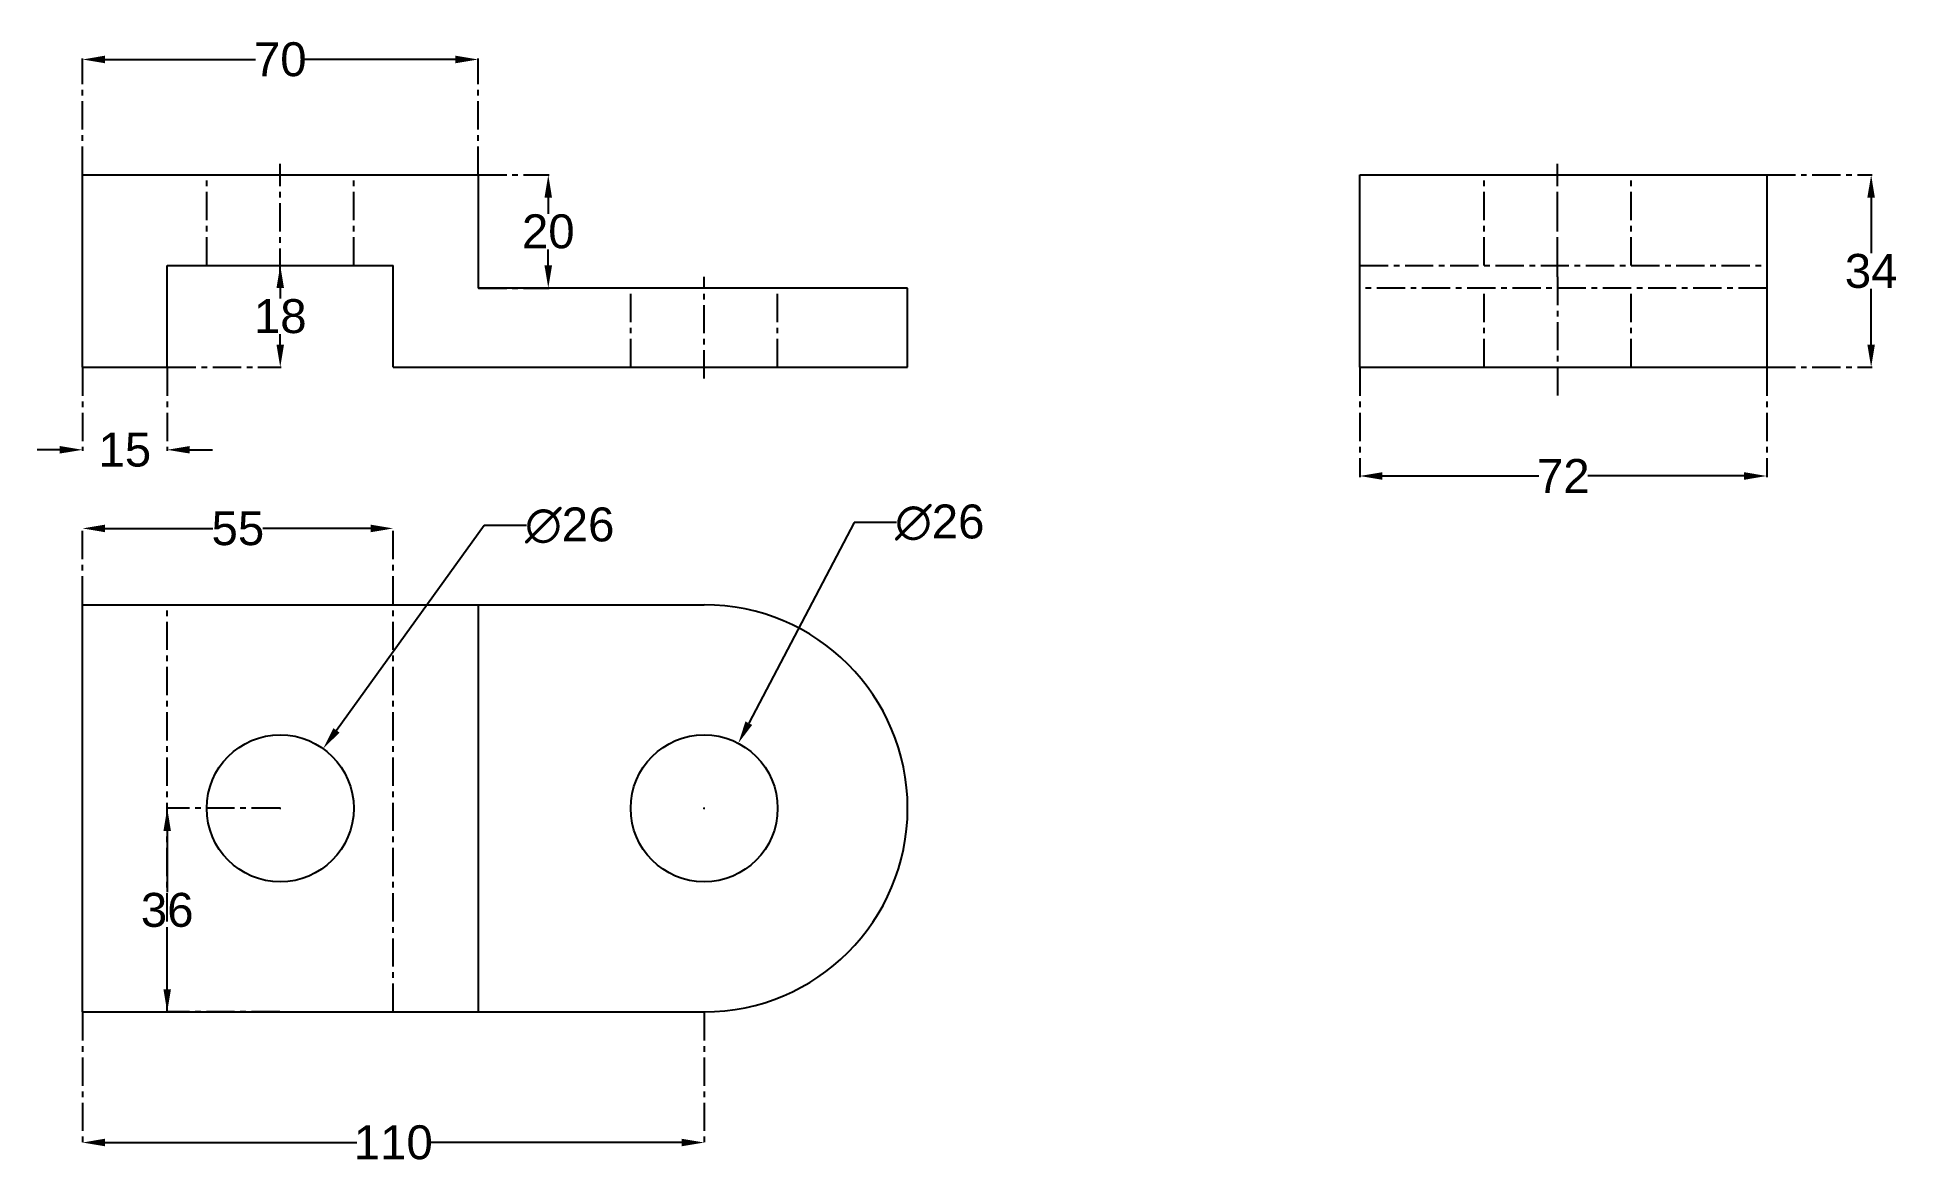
# Model space of a CAD drawing. Header units: inches. Extents: x 47 to 376, y 40 to 240.
import ezdxf

# ---------------------------------------------------------------- set-up
doc = ezdxf.new("R2010")
doc.units = ezdxf.units.IN
doc.header["$LTSCALE"] = 4
doc.header["$MEASUREMENT"] = 0
doc.linetypes.add('CENTER', pattern=[2, 1.25, -0.25, 0.25, -0.25])
doc.layers.add('Centreline', color=10, linetype='CENTER')
doc.layers.add('Hidden Line', color=130, linetype='CENTER')
doc.styles.get("Standard").update_dxf_attribs({"font": 'arial.ttf'})
doc.dimstyles.get("Standard").update_dxf_attribs({"dimtxt": 6, "dimasz": 4, "dimexe": 0.18, "dimexo": 0.0625, "dimgap": 0.09, "dimtad": 0, "dimtih": 1, "dimtoh": 1, "dimdec": 0, "dimzin": 0, "dimdsep": 46, "dimtxsty": 'Standard', "dimcen": 0.09, "dimclrd": 3, "dimclrt": 2, "dimadec": 0, "dimazin": 0, "dimtfac": 1, "dimtdec": 0, "dimtofl": 0, "dimtmove": 0, "dimatfit": 3, "dimfxl": 1, "dimtolj": 1, "dimtzin": 0, "dimarcsym": 0})

# ---------------------------------------------------------------- blocks, each defined once
blk = doc.blocks.new('*D1')
at = {"layer": 'Defpoints', "color": 0, "transparency": 16777216}
for p in [(55.04, 67.46), (165.04, 67.46), (165.04, 44.36)]:
    blk.add_point(p, dxfattribs=at)
at = {"layer": 'Hidden Line', "color": 0, "lineweight": -2, "transparency": 16777216}
for p, q in [((55.04, 67.4), (55.04, 44.18)), ((165.04, 67.4), (165.04, 44.18))]:
    blk.add_line(p, q, dxfattribs=at)
at = {"layer": 'Hidden Line', "color": 3, "linetype": 'Continuous', "lineweight": -2, "transparency": 16777216}
for p, q in [((59.04, 44.36), (103.61, 44.36)), ((161.04, 44.36), (116.46, 44.36))]:
    blk.add_line(p, q, dxfattribs=at)
at = {"layer": 'Hidden Line', "color": 3, "transparency": 16777216}
for points in [[(59.04, 45.03), (59.04, 43.69), (55.04, 44.36)], [(161.04, 45.03), (161.04, 43.69), (165.04, 44.36)]]:
    blk.add_solid(points, dxfattribs=at)
at = {"layer": 'Hidden Line', "color": 2, "transparency": 16777216, "insert": (110.04, 44.36), "char_height": 6, "attachment_point": 5}
blk.add_mtext('\\A1;110', dxfattribs=at)
blk = doc.blocks.new('*D2')
at = {"layer": 'Defpoints', "color": 0, "transparency": 16777216}
for p in [(281.04, 181.46), (353.04, 181.46), (353.04, 162.23)]:
    blk.add_point(p, dxfattribs=at)
at = {"layer": 'Hidden Line', "color": 0, "lineweight": -2, "transparency": 16777216}
for p, q in [((281.04, 181.4), (281.04, 162.05)), ((353.04, 181.4), (353.04, 162.05))]:
    blk.add_line(p, q, dxfattribs=at)
at = {"layer": 'Hidden Line', "color": 3, "linetype": 'Continuous', "lineweight": -2, "transparency": 16777216}
for p, q in [((285.04, 162.23), (312.7, 162.23)), ((349.04, 162.23), (321.37, 162.23))]:
    blk.add_line(p, q, dxfattribs=at)
at = {"layer": 'Hidden Line', "color": 3, "transparency": 16777216}
for points in [[(285.04, 162.9), (285.04, 161.56), (281.04, 162.23)], [(349.04, 162.9), (349.04, 161.56), (353.04, 162.23)]]:
    blk.add_solid(points, dxfattribs=at)
at = {"layer": 'Hidden Line', "color": 2, "transparency": 16777216, "insert": (317.04, 162.23), "char_height": 6, "attachment_point": 5}
blk.add_mtext('\\A1;72', dxfattribs=at)
blk = doc.blocks.new('*D3')
at = {"layer": 'Defpoints', "color": 0, "transparency": 16777216}
for p in [(125.04, 235.89), (55.04, 215.46), (125.04, 215.46)]:
    blk.add_point(p, dxfattribs=at)
at = {"layer": 'Hidden Line', "color": 0, "lineweight": -2, "transparency": 16777216}
for p, q in [((55.04, 215.52), (55.04, 236.07)), ((125.04, 215.52), (125.04, 236.07))]:
    blk.add_line(p, q, dxfattribs=at)
at = {"layer": 'Hidden Line', "color": 3, "linetype": 'Continuous', "lineweight": -2, "transparency": 16777216}
for p, q in [((59.04, 235.89), (85.68, 235.89)), ((121.04, 235.89), (94.39, 235.89))]:
    blk.add_line(p, q, dxfattribs=at)
at = {"layer": 'Hidden Line', "color": 3, "transparency": 16777216}
for points in [[(59.04, 236.56), (59.04, 235.22), (55.04, 235.89)], [(121.04, 236.56), (121.04, 235.22), (125.04, 235.89)]]:
    blk.add_solid(points, dxfattribs=at)
at = {"layer": 'Hidden Line', "color": 2, "transparency": 16777216, "insert": (90.04, 235.89), "char_height": 6, "attachment_point": 5}
blk.add_mtext('\\A1;70', dxfattribs=at)
blk = doc.blocks.new('*D4')
at = {"layer": 'Defpoints', "color": 0, "transparency": 16777216}
for p in [(55.04, 152.96), (55.04, 139.46), (110.04, 139.46)]:
    blk.add_point(p, dxfattribs=at)
at = {"layer": 'Hidden Line', "color": 0, "lineweight": -2, "transparency": 16777216}
for p, q in [((55.04, 139.52), (55.04, 153.14)), ((110.04, 139.52), (110.04, 153.14))]:
    blk.add_line(p, q, dxfattribs=at)
at = {"layer": 'Hidden Line', "color": 3, "linetype": 'Continuous', "lineweight": -2, "transparency": 16777216}
for p, q in [((59.04, 152.96), (78.13, 152.96)), ((106.04, 152.96), (86.95, 152.96))]:
    blk.add_line(p, q, dxfattribs=at)
at = {"layer": 'Hidden Line', "color": 3, "transparency": 16777216}
for points in [[(59.04, 153.62), (59.04, 152.29), (55.04, 152.96)], [(106.04, 153.62), (106.04, 152.29), (110.04, 152.96)]]:
    blk.add_solid(points, dxfattribs=at)
at = {"layer": 'Hidden Line', "color": 2, "transparency": 16777216, "insert": (82.54, 152.96), "char_height": 6, "attachment_point": 5}
blk.add_mtext('\\A1;55', dxfattribs=at)
blk = doc.blocks.new('*D5')
at = {"layer": 'Defpoints', "color": 0, "transparency": 16777216}
for p in [(55.04, 181.46), (70.04, 181.46), (70.04, 166.86)]:
    blk.add_point(p, dxfattribs=at)
at = {"layer": 'Hidden Line', "color": 0, "lineweight": -2, "transparency": 16777216}
for p, q in [((55.04, 181.4), (55.04, 166.68)), ((70.04, 181.4), (70.04, 166.68))]:
    blk.add_line(p, q, dxfattribs=at)
at = {"layer": 'Hidden Line', "color": 3, "linetype": 'Continuous', "lineweight": -2, "transparency": 16777216}
for p, q in [((51.04, 166.86), (47.04, 166.86)), ((74.04, 166.86), (78.04, 166.86))]:
    blk.add_line(p, q, dxfattribs=at)
at = {"layer": 'Hidden Line', "color": 3, "transparency": 16777216}
for points in [[(51.04, 167.53), (51.04, 166.2), (55.04, 166.86)], [(74.04, 167.53), (74.04, 166.2), (70.04, 166.86)]]:
    blk.add_solid(points, dxfattribs=at)
at = {"layer": 'Hidden Line', "color": 2, "transparency": 16777216, "insert": (62.54, 166.86), "char_height": 6, "attachment_point": 5}
blk.add_mtext('\\A1;15', dxfattribs=at)
blk = doc.blocks.new('*D6')
at = {"layer": 'Defpoints', "color": 0, "transparency": 16777216}
for p in [(353.04, 215.46), (371.51, 215.46), (353.04, 181.46)]:
    blk.add_point(p, dxfattribs=at)
at = {"layer": 'Hidden Line', "color": 0, "lineweight": -2, "transparency": 16777216}
for p, q in [((353.1, 215.46), (371.69, 215.46)), ((353.1, 181.46), (371.69, 181.46))]:
    blk.add_line(p, q, dxfattribs=at)
at = {"layer": 'Hidden Line', "color": 3, "linetype": 'Continuous', "lineweight": -2, "transparency": 16777216}
for p, q in [((371.51, 211.46), (371.51, 201.61)), ((371.51, 185.46), (371.51, 195.3))]:
    blk.add_line(p, q, dxfattribs=at)
at = {"layer": 'Hidden Line', "color": 3, "transparency": 16777216}
for points in [[(370.84, 211.46), (372.17, 211.46), (371.51, 215.46)], [(370.84, 185.46), (372.17, 185.46), (371.51, 181.46)]]:
    blk.add_solid(points, dxfattribs=at)
at = {"layer": 'Hidden Line', "color": 2, "transparency": 16777216, "insert": (371.51, 198.46), "char_height": 6, "attachment_point": 5}
blk.add_mtext('\\A1;34', dxfattribs=at)
blk = doc.blocks.new('*D7')
at = {"layer": 'Defpoints', "color": 0, "transparency": 16777216}
for p in [(125.04, 215.46), (137.46, 215.46), (125.04, 195.46)]:
    blk.add_point(p, dxfattribs=at)
at = {"layer": 'Hidden Line', "color": 0, "lineweight": -2, "transparency": 16777216}
for p, q in [((125.1, 215.46), (137.64, 215.46)), ((125.1, 195.46), (137.64, 195.46))]:
    blk.add_line(p, q, dxfattribs=at)
at = {"layer": 'Hidden Line', "color": 3, "linetype": 'Continuous', "lineweight": -2, "transparency": 16777216}
for p, q in [((137.46, 211.46), (137.46, 208.61)), ((137.46, 199.46), (137.46, 202.31))]:
    blk.add_line(p, q, dxfattribs=at)
at = {"layer": 'Hidden Line', "color": 3, "transparency": 16777216}
for points in [[(136.79, 211.46), (138.12, 211.46), (137.46, 215.46)], [(136.79, 199.46), (138.12, 199.46), (137.46, 195.46)]]:
    blk.add_solid(points, dxfattribs=at)
at = {"layer": 'Hidden Line', "color": 2, "transparency": 16777216, "insert": (137.46, 205.46), "char_height": 6, "attachment_point": 5}
blk.add_mtext('\\A1;20', dxfattribs=at)
blk = doc.blocks.new('*D8')
at = {"layer": 'Defpoints', "color": 0, "transparency": 16777216}
for p in [(70.04, 199.46), (90.04, 199.46), (70.04, 181.46)]:
    blk.add_point(p, dxfattribs=at)
at = {"layer": 'Hidden Line', "color": 0, "lineweight": -2, "transparency": 16777216}
for p, q in [((70.1, 199.46), (90.22, 199.46)), ((70.1, 181.46), (90.22, 181.46))]:
    blk.add_line(p, q, dxfattribs=at)
at = {"layer": 'Hidden Line', "color": 3, "linetype": 'Continuous', "lineweight": -2, "transparency": 16777216}
for p, q in [((90.04, 195.46), (90.04, 193.61)), ((90.04, 185.46), (90.04, 187.31))]:
    blk.add_line(p, q, dxfattribs=at)
at = {"layer": 'Hidden Line', "color": 3, "transparency": 16777216}
for points in [[(89.37, 195.46), (90.7, 195.46), (90.04, 199.46)], [(89.37, 185.46), (90.7, 185.46), (90.04, 181.46)]]:
    blk.add_solid(points, dxfattribs=at)
at = {"layer": 'Hidden Line', "color": 2, "transparency": 16777216, "insert": (90.04, 190.46), "char_height": 6, "attachment_point": 5}
blk.add_mtext('\\A1;18', dxfattribs=at)
blk = doc.blocks.new('*D10')
at = {"layer": 'Defpoints', "color": 0, "transparency": 16777216}
for p in [(90.04, 103.46), (70.04, 67.46), (90.04, 67.46)]:
    blk.add_point(p, dxfattribs=at)
at = {"layer": 'Hidden Line', "color": 0, "lineweight": -2, "transparency": 16777216}
for p, q in [((89.97, 103.46), (69.86, 103.46)), ((89.97, 67.46), (69.86, 67.46))]:
    blk.add_line(p, q, dxfattribs=at)
at = {"layer": 'Hidden Line', "color": 3, "linetype": 'Continuous', "lineweight": -2, "transparency": 16777216}
for p, q in [((70.04, 99.46), (70.04, 88.61)), ((70.04, 71.46), (70.04, 82.3))]:
    blk.add_line(p, q, dxfattribs=at)
at = {"layer": 'Hidden Line', "color": 3, "transparency": 16777216}
for points in [[(69.37, 99.46), (70.7, 99.46), (70.04, 103.46)], [(69.37, 71.46), (70.7, 71.46), (70.04, 67.46)]]:
    blk.add_solid(points, dxfattribs=at)
at = {"layer": 'Hidden Line', "color": 2, "transparency": 16777216, "insert": (70.04, 85.46), "char_height": 6, "attachment_point": 5}
blk.add_mtext('\\A1;36', dxfattribs=at)
blk = doc.blocks.new('*D11')
at = {"layer": 'Defpoints', "color": 0, "transparency": 16777216}
for p in [(97.64, 114), (82.43, 92.92)]:
    blk.add_point(p, dxfattribs=at)
at = {"layer": 'Hidden Line', "color": 3, "linetype": 'Continuous', "lineweight": -2, "transparency": 16777216}
for p, q in [((126.12, 153.47), (99.98, 117.25)), ((133.6, 153.47), (126.12, 153.47))]:
    blk.add_line(p, q, dxfattribs=at)
at = {"layer": 'Hidden Line', "color": 0, "lineweight": -2, "transparency": 16777216}
for p, q in [((89.95, 103.46), (90.13, 103.46)), ((90.04, 103.37), (90.04, 103.55))]:
    blk.add_line(p, q, dxfattribs=at)
at = {"layer": 'Hidden Line', "color": 3, "transparency": 16777216}
blk.add_solid([(99.44, 117.64), (100.52, 116.86), (97.64, 114)], dxfattribs=at)
at = {"layer": 'Hidden Line', "color": 2, "transparency": 16777216, "insert": (141.25, 153.47), "char_height": 6, "attachment_point": 5}
blk.add_mtext('\\A1;∅26', dxfattribs=at)
blk = doc.blocks.new('*D12')
at = {"layer": 'Defpoints', "color": 0, "transparency": 16777216}
for p in [(171.08, 114.97), (158.99, 91.95)]:
    blk.add_point(p, dxfattribs=at)
at = {"layer": 'Hidden Line', "color": 3, "linetype": 'Continuous', "lineweight": -2, "transparency": 16777216}
for p, q in [((191.59, 153.99), (172.94, 118.51)), ((199.08, 153.99), (191.59, 153.99))]:
    blk.add_line(p, q, dxfattribs=at)
at = {"layer": 'Hidden Line', "color": 0, "lineweight": -2, "transparency": 16777216}
for p, q in [((164.95, 103.46), (165.13, 103.46)), ((165.04, 103.37), (165.04, 103.55))]:
    blk.add_line(p, q, dxfattribs=at)
at = {"layer": 'Hidden Line', "color": 3, "transparency": 16777216}
blk.add_solid([(172.35, 118.82), (173.53, 118.2), (171.08, 114.97)], dxfattribs=at)
at = {"layer": 'Hidden Line', "color": 2, "transparency": 16777216, "insert": (206.72, 153.99), "char_height": 6, "attachment_point": 5}
blk.add_mtext('\\A1;∅26', dxfattribs=at)

msp = doc.modelspace()

# ---------------------------------------------------------------- linework, layer by layer
for p, q in [((55.04, 181.46), (55.04, 215.46)), ((55.04, 215.46), (125.04, 215.46)), ((125.04, 215.46), (125.04, 195.46)), ((281.04, 181.46), (281.04, 215.46)), ((281.04, 215.46), (353.04, 215.46)), ((353.04, 215.46), (353.04, 181.46)), ((70.04, 181.46), (70.04, 199.46)), ((70.04, 199.46), (110.04, 199.46)), ((110.04, 181.46), (110.04, 199.46)), ((201.04, 195.46), (125.04, 195.46)), ((201.04, 181.46), (201.04, 195.46)), ((55.04, 181.46), (70.04, 181.46)), ((110.04, 181.46), (201.04, 181.46)), ((281.04, 181.46), (353.04, 181.46)), ((55.04, 67.46), (55.04, 139.46)), ((55.04, 139.46), (125.04, 139.46)), ((125.04, 139.46), (125.04, 67.46)), ((125.04, 139.46), (165.04, 139.46)), ((55.04, 67.46), (165.04, 67.46))]:
    msp.add_line(p, q)
for centre in [(90.04, 103.46), (165.04, 103.46)]:
    msp.add_circle(centre, 13)
msp.add_arc((165.04, 103.46), 36, 270, 90)
at = {"layer": 'Centreline'}
for p, q in [((90.04, 197.46), (90.04, 217.46)), ((316.04, 197.46), (316.04, 217.46)), ((316.04, 199.46), (316.04, 215.46)), ((165.04, 179.46), (165.04, 197.46)), ((316.04, 197.46), (316.04, 175.46))]:
    msp.add_line(p, q, dxfattribs=at)
at = {"layer": 'Hidden Line'}
for p, q in [((77.04, 199.46), (77.04, 215.46)), ((103.04, 199.46), (103.04, 215.46)), ((303.04, 199.46), (303.04, 215.46)), ((329.04, 199.46), (329.04, 215.46)), ((281.04, 199.46), (353.04, 199.46)), ((152.04, 181.46), (152.04, 195.46)), ((178.04, 181.46), (178.04, 195.46)), ((353.04, 195.46), (281.04, 195.46)), ((303.04, 181.46), (303.04, 195.46)), ((329.04, 181.46), (329.04, 195.46)), ((70.04, 67.46), (70.04, 139.46)), ((110.04, 67.46), (110.04, 139.46))]:
    msp.add_line(p, q, dxfattribs=at)

# ---------------------------------------------------------------- dimensions: what is measured, and where the dimension line sits
for p1, p2, distance, picture, middle in [((55.04, 215.46), (125.04, 215.46), 20.43, '*D3', (90.04, 235.89)), ((125.04, 195.46), (125.04, 215.46), -12.42, '*D7', (137.46, 205.46)), ((353.04, 181.46), (353.04, 215.46), -18.47, '*D6', (371.51, 198.46)), ((70.04, 181.46), (70.04, 199.46), -20, '*D8', (90.04, 190.46)), ((55.04, 181.46), (70.04, 181.46), -14.59, '*D5', (62.54, 166.86)), ((281.04, 181.46), (353.04, 181.46), -19.23, '*D2', (317.04, 162.23)), ((110.04, 139.46), (55.04, 139.46), -13.5, '*D4', (82.54, 152.96)), ((90.04, 103.46), (90.04, 67.46), -20, '*D10', (70.04, 85.46)), ((55.04, 67.46), (165.04, 67.46), -23.1, '*D1', (110.04, 44.36))]:
    dim = msp.add_aligned_dim(p1=p1, p2=p2, distance=distance, dimstyle='Standard', dxfattribs=at)
    dim.commit()
    dim.dimension.update_dxf_attribs({"geometry": picture, "text_midpoint": middle})
for p1, p2, picture, middle in [((82.43, 92.92), (97.64, 114), '*D11', (141.25, 153.47)), ((158.99, 91.95), (171.08, 114.97), '*D12', (206.72, 153.99))]:
    dim = msp.add_diameter_dim_2p(p1=p1, p2=p2, dimstyle='Standard', dxfattribs=at)
    dim.commit()
    dim.dimension.update_dxf_attribs({"geometry": picture, "text_midpoint": middle, "dimtype": 163})

doc.saveas('drawing.dxf')
